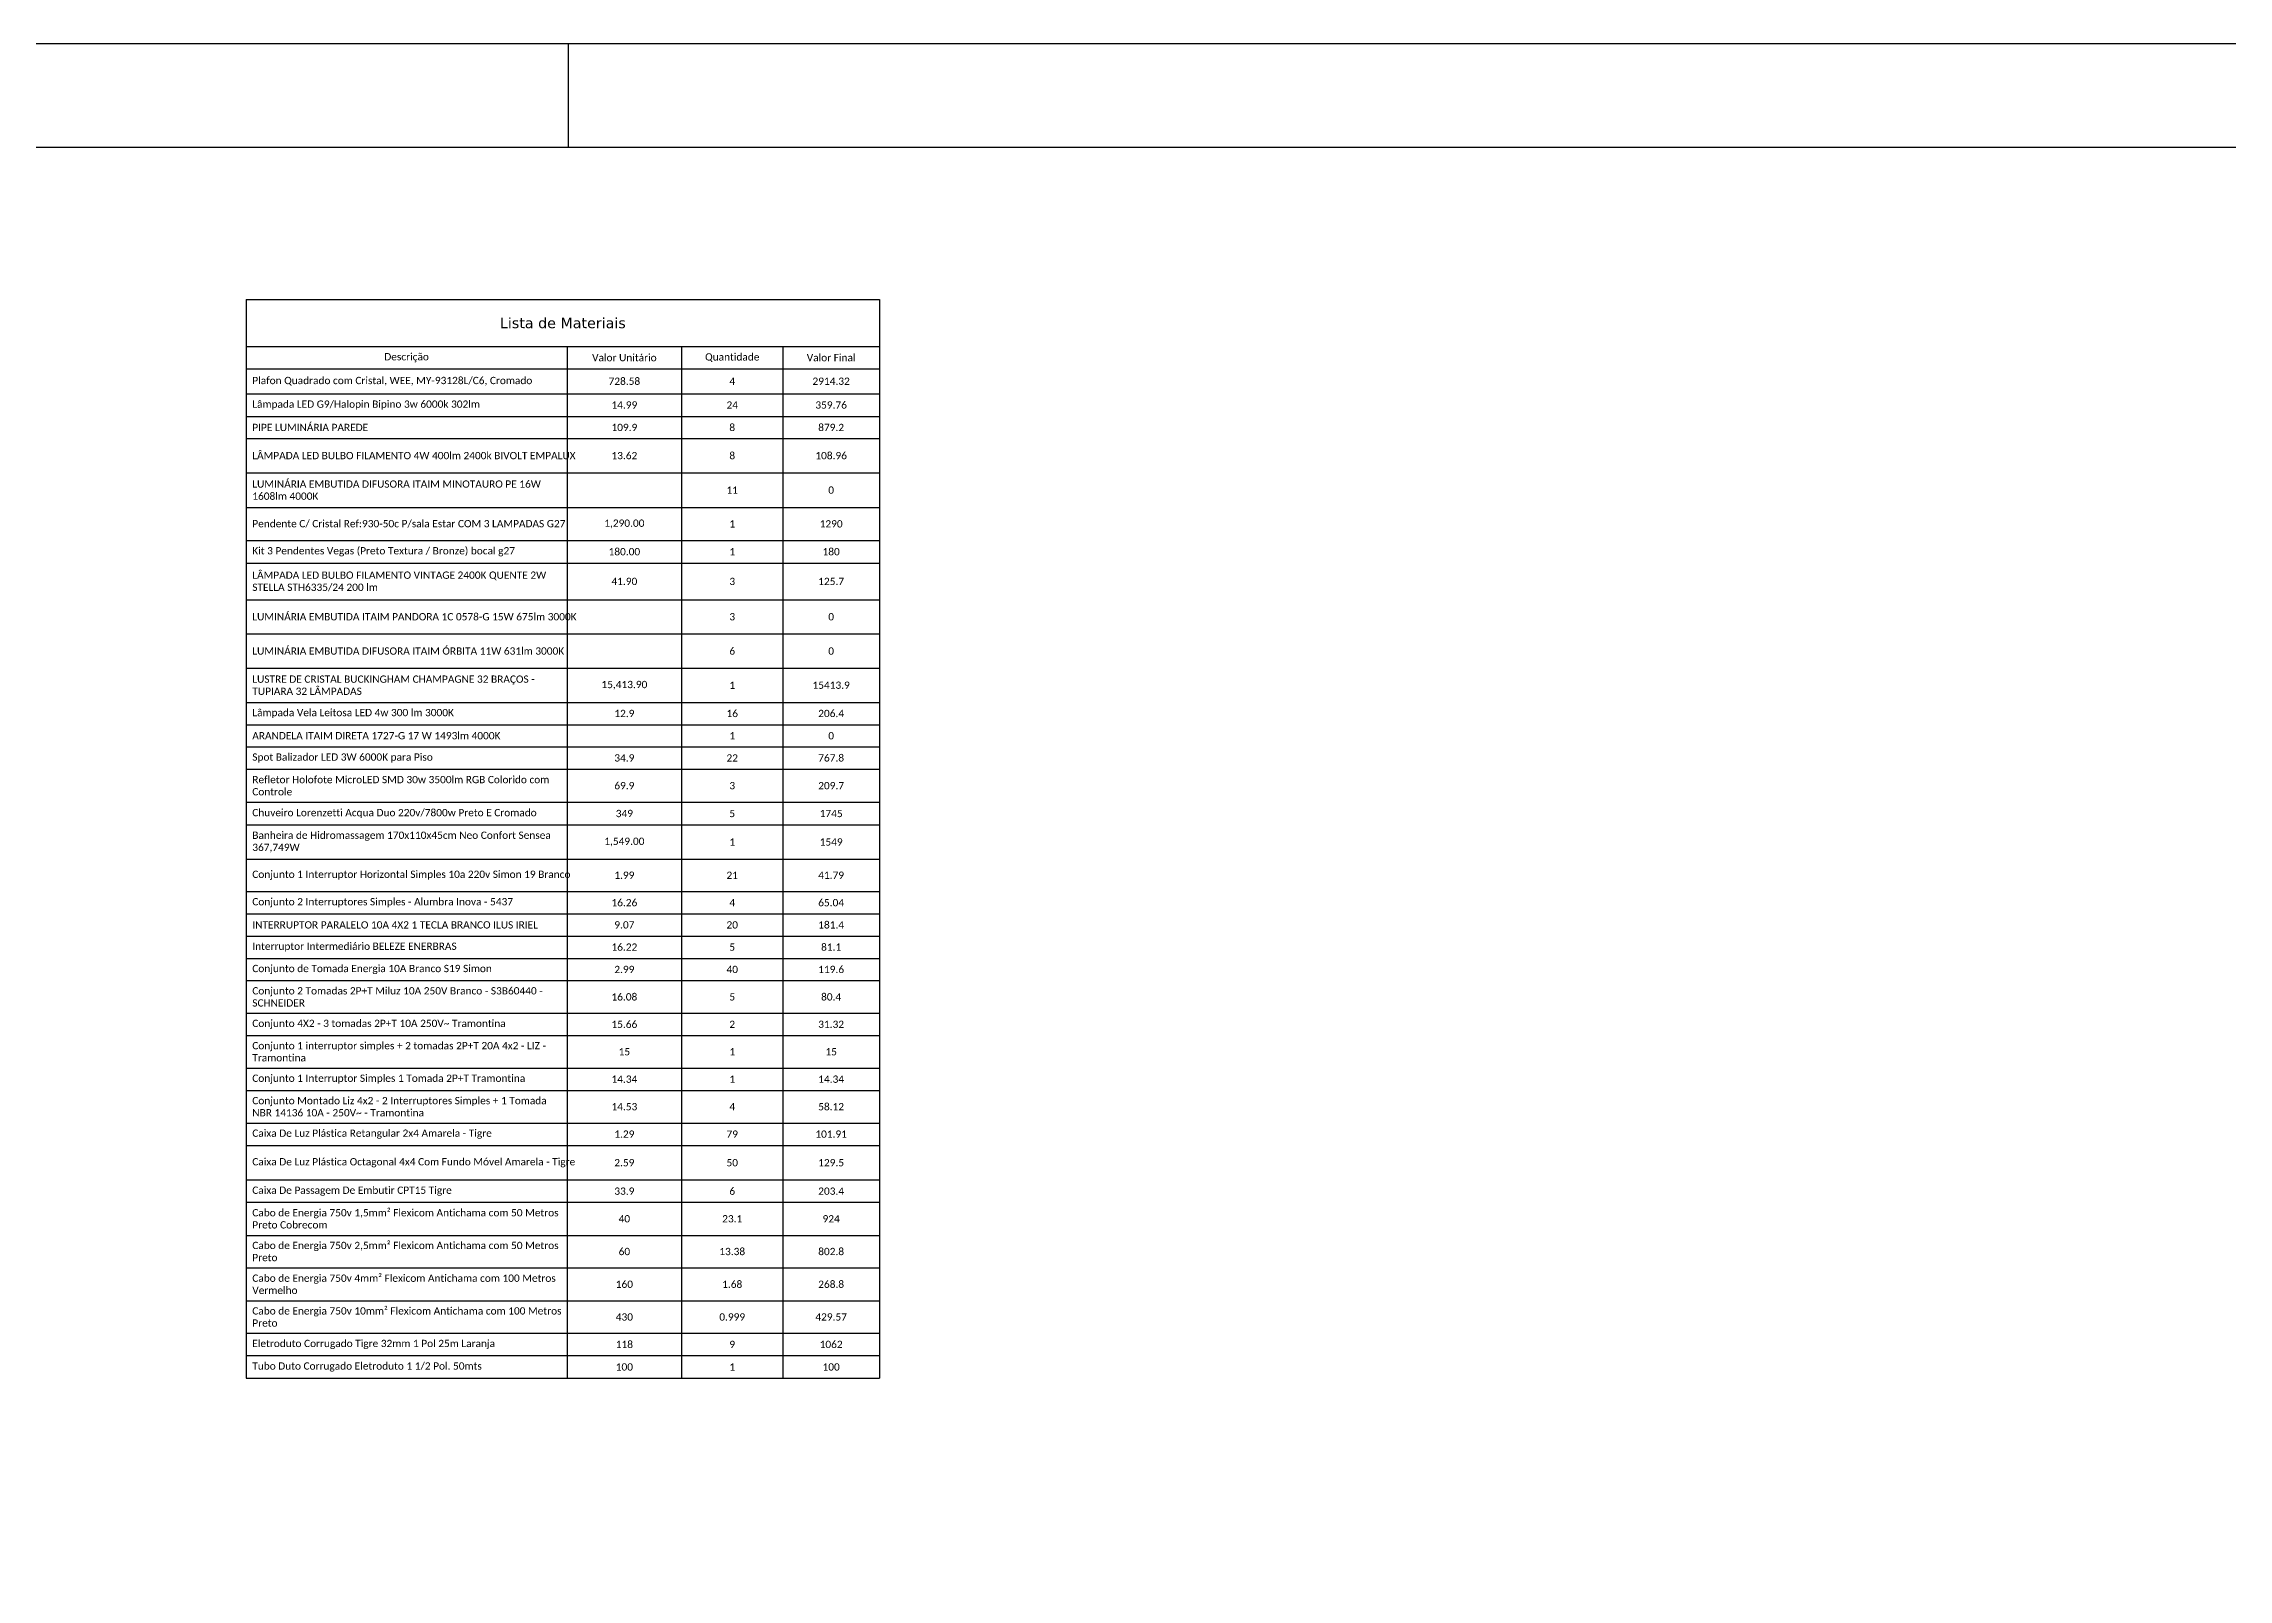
# Model space of a CAD drawing. Header units: metres. Extents: x 134.3 to 218.4, y -41.5 to 17.9.
# Drawn here: x 176.38 to 197.4, y 3.17 to 17.95 of the extents above; entities that cross this region are included whole.
import ezdxf

# ---------------------------------------------------------------- set-up
doc = ezdxf.new("R2010")
doc.units = ezdxf.units.M
doc.header["$MEASUREMENT"] = 0
doc.layers.add('A-TEXTO', color=7, linetype='Continuous')
doc.layers.add('FORMATO', color=7, linetype='Continuous')
doc.styles.add('T7', font='verdana.ttf')

# ---------------------------------------------------------------- blocks, each defined once
blk = doc.blocks.new('FOLHA A1')
at = {"layer": 'FORMATO', "color": 252, "linetype": 'Continuous'}
blk.add_line((-370, 584), (-370, 594), dxfattribs=at)
at = {"layer": 'FORMATO', "color": 2}
blk.add_lwpolyline([(-841, 594), (-841, 0), (0, 0), (0, 594)], close=True, dxfattribs=at)
at = {"layer": 'FORMATO', "color": 6}
blk.add_lwpolyline([(-816, 10), (-10, 10), (-10, 584), (-816, 584)], close=True, dxfattribs=at)
blk = doc.blocks.new('*T129')
at = {"layer": 'A-TEXTO', "color": 0, "linetype": 'ByBlock', "lineweight": -2, "transparency": 16777216}
for p, q in [((0, 0), (6.097, 0)), ((0, 0), (0, -0.667)), ((6.097, 0), (6.097, -10.384)), ((0, -0.453), (6.097, -0.453)), ((3.09, -0.453), (3.09, -0.667)), ((4.192, -0.453), (4.192, -0.667)), ((5.165, -0.453), (5.165, -0.667))]:
    blk.add_line(p, q, dxfattribs=at)
at = {"layer": 'A-TEXTO', "linetype": 'ByBlock', "lineweight": -2, "transparency": 16777216}
for p, q in [((0, -0.667), (6.097, -0.667)), ((0, -0.667), (0, -10.384)), ((3.09, -0.667), (3.09, -10.384)), ((4.192, -0.667), (4.192, -10.384)), ((5.165, -0.667), (5.165, -10.384)), ((0, -0.907), (6.097, -0.907)), ((0, -1.126), (6.097, -1.126)), ((0, -1.339), (6.097, -1.339)), ((0, -1.668), (6.097, -1.668)), ((0, -2.001), (6.097, -2.001)), ((0, -2.319), (6.097, -2.319)), ((0, -2.538), (6.097, -2.538)), ((0, -2.89), (6.097, -2.89)), ((0, -3.219), (6.097, -3.219)), ((0, -3.548), (6.097, -3.548)), ((0, -3.878), (6.097, -3.878)), ((0, -4.093), (6.097, -4.093)), ((0, -4.306), (6.097, -4.306)), ((0, -4.521), (6.097, -4.521)), ((0, -4.839), (6.097, -4.839)), ((0, -5.057), (6.097, -5.057)), ((0, -5.386), (6.097, -5.386)), ((0, -5.699), (6.097, -5.699)), ((0, -5.913), (6.097, -5.913)), ((0, -6.127), (6.097, -6.127)), ((0, -6.342), (6.097, -6.342)), ((0, -6.556), (6.097, -6.556)), ((0, -6.869), (6.097, -6.869)), ((0, -7.084), (6.097, -7.084)), ((0, -7.398), (6.097, -7.398)), ((0, -7.613), (6.097, -7.613)), ((0, -7.927), (6.097, -7.927)), ((0, -8.142), (6.097, -8.142)), ((0, -8.475), (6.097, -8.475)), ((0, -8.69), (6.097, -8.69)), ((0, -9.008), (6.097, -9.008)), ((0, -9.32), (6.097, -9.32)), ((0, -9.638), (6.097, -9.638)), ((0, -9.951), (6.097, -9.951)), ((0, -10.165), (6.097, -10.165)), ((0, -10.384), (6.097, -10.384))]:
    blk.add_line(p, q, dxfattribs=at)
at = {"layer": 'A-TEXTO', "color": 0, "transparency": 16777216, "style": 'T7'}
for s, insert, char_height, width, attachment_point in [('Lista de Materiais', (3.049, -0.227), 0.1, 5.97736, 5), ('{\\fCalibri|b0|i0|c0;Descrição', (1.545, -0.56), 0.07, 2.97025, 5), ('{\\fCalibri|b0|i0|c0;Valor Unitário', (3.641, -0.56), 0.07, 0.98208, 5), ('{\\fCalibri|b0|i0|c0;Quantidade', (4.679, -0.56), 0.07, 0.85313, 5), ('{\\fCalibri|b0|i0|c0;Valor Final', (5.631, -0.56), 0.07, 0.8119, 5), ('{\\fCalibri|b0|i0|c0;Plafon Quadrado com Cristal, WEE, MY-93128L/C6, Cromado', (0.06, -0.787), 0.07, 2.97025, 4), ('{\\fCalibri|b0|i0|c0;728.58', (3.641, -0.787), 0.07, 0.98208, 5), ('{\\fCalibri|b0|i0|c0;4', (4.679, -0.787), 0.07, 0.85313, 5), ('{\\fCalibri|b0|i0|c0;2914.32', (5.631, -0.787), 0.07, 0.8119, 5), ('{\\fCalibri|b0|i0|c0;Lâmpada LED G9/Halopin Bipino 3w 6000k 302lm', (0.06, -1.016), 0.07, 2.97025, 4), ('{\\fCalibri|b0|i0|c0;14.99', (3.641, -1.016), 0.07, 0.98208, 5), ('{\\fCalibri|b0|i0|c0;24', (4.679, -1.016), 0.07, 0.85313, 5), ('{\\fCalibri|b0|i0|c0;359.76', (5.631, -1.016), 0.07, 0.8119, 5), ('{\\fCalibri|b0|i0|c0;PIPE LUMINÁRIA PAREDE', (0.06, -1.232), 0.07, 2.97025, 4), ('{\\fCalibri|b0|i0|c0;109.9', (3.641, -1.232), 0.07, 0.98208, 5), ('{\\fCalibri|b0|i0|c0;8', (4.679, -1.232), 0.07, 0.85313, 5), ('{\\fCalibri|b0|i0|c0;879.2', (5.631, -1.232), 0.07, 0.8119, 5), ('{\\fCalibri|b0|i0|c0;LÂMPADA LED BULBO FILAMENTO 4W 400lm 2400k BIVOLT EMPALUX ', (0.06, -1.503), 0.07, 2.97025, 4), ('{\\fCalibri|b0|i0|c0;13.62', (3.641, -1.503), 0.07, 0.98208, 5), ('{\\fCalibri|b0|i0|c0;8', (4.679, -1.503), 0.07, 0.85313, 5), ('{\\fCalibri|b0|i0|c0;108.96', (5.631, -1.503), 0.07, 0.8119, 5), ('{\\fCalibri|b0|i0|c0;LUMINÁRIA EMBUTIDA DIFUSORA ITAIM MINOTAURO PE 16W 1608lm 4000K', (0.06, -1.835), 0.07, 2.97025, 4), ('{\\fCalibri|b0|i0|c0;', (3.641, -1.835), 0.07, 0.98208, 5), ('{\\fCalibri|b0|i0|c0;11', (4.679, -1.835), 0.07, 0.85313, 5), ('{\\fCalibri|b0|i0|c0;0', (5.631, -1.835), 0.07, 0.8119, 5), ('{\\fCalibri|b0|i0|c0;Pendente C/ Cristal Ref:930-50c P/sala Estar COM 3 LAMPADAS G27', (0.06, -2.16), 0.07, 2.97025, 4), ('{\\fCalibri|b0|i0|c0;1,290.00', (3.641, -2.16), 0.07, 0.98208, 5), ('{\\fCalibri|b0|i0|c0;1', (4.679, -2.16), 0.07, 0.85313, 5), ('{\\fCalibri|b0|i0|c0;1290', (5.631, -2.16), 0.07, 0.8119, 5), ('{\\fCalibri|b0|i0|c0;Kit 3 Pendentes Vegas (Preto Textura / Bronze) bocal g27', (0.06, -2.428), 0.07, 2.97025, 4), ('{\\fCalibri|b0|i0|c0;180.00', (3.641, -2.428), 0.07, 0.98208, 5), ('{\\fCalibri|b0|i0|c0;1', (4.679, -2.428), 0.07, 0.85313, 5), ('{\\fCalibri|b0|i0|c0;180', (5.631, -2.428), 0.07, 0.8119, 5), ('{\\fCalibri|b0|i0|c0;LÂMPADA LED BULBO FILAMENTO VINTAGE 2400K QUENTE 2W STELLA STH6335/24 200 lm', (0.06, -2.714), 0.07, 2.97025, 4), ('{\\fCalibri|b0|i0|c0;41.90', (3.641, -2.714), 0.07, 0.98208, 5), ('{\\fCalibri|b0|i0|c0;3', (4.679, -2.714), 0.07, 0.85313, 5), ('{\\fCalibri|b0|i0|c0;125.7', (5.631, -2.714), 0.07, 0.8119, 5), ('{\\fCalibri|b0|i0|c0;LUMINÁRIA EMBUTIDA ITAIM PANDORA 1C 0578-G 15W 675lm 3000K', (0.06, -3.054), 0.07, 2.97025, 4), ('{\\fCalibri|b0|i0|c0;', (3.641, -3.054), 0.07, 0.98208, 5), ('{\\fCalibri|b0|i0|c0;3', (4.679, -3.054), 0.07, 0.85313, 5), ('{\\fCalibri|b0|i0|c0;0', (5.631, -3.054), 0.07, 0.8119, 5), ('{\\fCalibri|b0|i0|c0;LUMINÁRIA EMBUTIDA DIFUSORA ITAIM ÓRBITA 11W 631lm 3000K', (0.06, -3.384), 0.07, 2.97025, 4), ('{\\fCalibri|b0|i0|c0;6', (4.679, -3.384), 0.07, 0.85313, 5), ('{\\fCalibri|b0|i0|c0;0', (5.631, -3.384), 0.07, 0.8119, 5), ('{\\fCalibri|b0|i0|c0;', (3.641, -3.384), 0.07, 0.98208, 5), ('{\\fCalibri|b0|i0|c0;LUSTRE DE CRISTAL BUCKINGHAM CHAMPAGNE 32 BRAÇOS - TUPIARA 32 LÂMPADAS', (0.06, -3.713), 0.07, 2.97025, 4), ('{\\fCalibri|b0|i0|c0;15,413.90', (3.641, -3.713), 0.07, 0.98208, 5), ('{\\fCalibri|b0|i0|c0;1', (4.679, -3.713), 0.07, 0.85313, 5), ('{\\fCalibri|b0|i0|c0;15413.9', (5.631, -3.713), 0.07, 0.8119, 5), ('{\\fCalibri|b0|i0|c0;Lâmpada Vela Leitosa LED 4w 300 lm 3000K', (0.06, -3.985), 0.07, 2.97025, 4), ('{\\fCalibri|b0|i0|c0;12.9', (3.641, -3.985), 0.07, 0.98208, 5), ('{\\fCalibri|b0|i0|c0;16', (4.679, -3.985), 0.07, 0.85313, 5), ('{\\fCalibri|b0|i0|c0;206.4', (5.631, -3.985), 0.07, 0.8119, 5), ('{\\fCalibri|b0|i0|c0;ARANDELA ITAIM DIRETA 1727-G 17 W 1493lm 4000K', (0.06, -4.199), 0.07, 2.97025, 4), ('{\\fCalibri|b0|i0|c0;', (3.641, -4.199), 0.07, 0.98208, 5), ('{\\fCalibri|b0|i0|c0;1', (4.679, -4.199), 0.07, 0.85313, 5), ('{\\fCalibri|b0|i0|c0;0', (5.631, -4.199), 0.07, 0.8119, 5), ('{\\fCalibri|b0|i0|c0;Spot Balizador LED 3W 6000K para Piso', (0.06, -4.413), 0.07, 2.97025, 4), ('{\\fCalibri|b0|i0|c0;34.9', (3.641, -4.413), 0.07, 0.98208, 5), ('{\\fCalibri|b0|i0|c0;22', (4.679, -4.413), 0.07, 0.85313, 5), ('{\\fCalibri|b0|i0|c0;767.8', (5.631, -4.413), 0.07, 0.8119, 5), ('{\\fCalibri|b0|i0|c0;Refletor Holofote MicroLED SMD 30w 3500lm RGB Colorido com Controle', (0.06, -4.68), 0.07, 2.97025, 4), ('{\\fCalibri|b0|i0|c0;69.9', (3.641, -4.68), 0.07, 0.98208, 5), ('{\\fCalibri|b0|i0|c0;3', (4.679, -4.68), 0.07, 0.85313, 5), ('{\\fCalibri|b0|i0|c0;209.7', (5.631, -4.68), 0.07, 0.8119, 5), ('{\\fCalibri|b0|i0|c0;Chuveiro Lorenzetti Acqua Duo 220v/7800w Preto E Cromado', (0.06, -4.948), 0.07, 2.97025, 4), ('{\\fCalibri|b0|i0|c0;349', (3.641, -4.948), 0.07, 0.98208, 5), ('{\\fCalibri|b0|i0|c0;5', (4.679, -4.948), 0.07, 0.85313, 5), ('{\\fCalibri|b0|i0|c0;1745', (5.631, -4.948), 0.07, 0.8119, 5), ('{\\fCalibri|b0|i0|c0;Banheira de Hidromassagem 170x110x45cm Neo Confort Sensea 367,749W', (0.06, -5.222), 0.07, 2.97025, 4), ('{\\fCalibri|b0|i0|c0;1,549.00', (3.641, -5.222), 0.07, 0.98208, 5), ('{\\fCalibri|b0|i0|c0;1', (4.679, -5.222), 0.07, 0.85313, 5), ('{\\fCalibri|b0|i0|c0;1549', (5.631, -5.222), 0.07, 0.8119, 5), ('{\\fCalibri|b0|i0|c0;Conjunto 1 Interruptor Horizontal Simples 10a 220v Simon 19 Branco', (0.06, -5.542), 0.07, 2.97025, 4), ('{\\fCalibri|b0|i0|c0;1.99', (3.641, -5.542), 0.07, 0.98208, 5), ('{\\fCalibri|b0|i0|c0;21', (4.679, -5.542), 0.07, 0.85313, 5), ('{\\fCalibri|b0|i0|c0;41.79', (5.631, -5.542), 0.07, 0.8119, 5), ('{\\fCalibri|b0|i0|c0;Conjunto 2 Interruptores Simples - Alumbra Inova - 5437', (0.06, -5.806), 0.07, 2.97025, 4), ('{\\fCalibri|b0|i0|c0;16.26', (3.641, -5.806), 0.07, 0.98208, 5), ('{\\fCalibri|b0|i0|c0;4', (4.679, -5.806), 0.07, 0.85313, 5), ('{\\fCalibri|b0|i0|c0;65.04', (5.631, -5.806), 0.07, 0.8119, 5), ('{\\fCalibri|b0|i0|c0;INTERRUPTOR PARALELO 10A 4X2 1 TECLA BRANCO ILUS IRIEL', (0.06, -6.02), 0.07, 2.97025, 4), ('{\\fCalibri|b0|i0|c0;9.07', (3.641, -6.02), 0.07, 0.98208, 5), ('{\\fCalibri|b0|i0|c0;20', (4.679, -6.02), 0.07, 0.85313, 5), ('{\\fCalibri|b0|i0|c0;181.4', (5.631, -6.02), 0.07, 0.8119, 5), ('{\\fCalibri|b0|i0|c0;Interruptor Intermediário BELEZE ENERBRAS', (0.06, -6.234), 0.07, 2.97025, 4), ('{\\fCalibri|b0|i0|c0;16.22', (3.641, -6.234), 0.07, 0.98208, 5), ('{\\fCalibri|b0|i0|c0;5', (4.679, -6.234), 0.07, 0.85313, 5), ('{\\fCalibri|b0|i0|c0;81.1', (5.631, -6.234), 0.07, 0.8119, 5), ('{\\fCalibri|b0|i0|c0;Conjunto de Tomada Energia 10A Branco S19 Simon', (0.06, -6.449), 0.07, 2.97025, 4), ('{\\fCalibri|b0|i0|c0;2.99', (3.641, -6.449), 0.07, 0.98208, 5), ('{\\fCalibri|b0|i0|c0;40', (4.679, -6.449), 0.07, 0.85313, 5), ('{\\fCalibri|b0|i0|c0;119.6', (5.631, -6.449), 0.07, 0.8119, 5), ('{\\fCalibri|b0|i0|c0;Conjunto 2 Tomadas 2P+T Miluz 10A 250V Branco - S3B60440 - SCHNEIDER', (0.06, -6.713), 0.07, 2.97025, 4), ('{\\fCalibri|b0|i0|c0;16.08', (3.641, -6.713), 0.07, 0.98208, 5), ('{\\fCalibri|b0|i0|c0;5', (4.679, -6.713), 0.07, 0.85313, 5), ('{\\fCalibri|b0|i0|c0;80.4', (5.631, -6.713), 0.07, 0.8119, 5), ('{\\fCalibri|b0|i0|c0;Conjunto 4X2 - 3 tomadas 2P+T 10A 250V~ Tramontina', (0.06, -6.977), 0.07, 2.97025, 4), ('{\\fCalibri|b0|i0|c0;15.66', (3.641, -6.977), 0.07, 0.98208, 5), ('{\\fCalibri|b0|i0|c0;Conjunto 1 interruptor simples + 2 tomadas 2P+T 20A 4x2 - LIZ - Tramontina', (0.06, -7.241), 0.07, 2.97025, 4), ('{\\fCalibri|b0|i0|c0;2', (4.679, -6.977), 0.07, 0.85313, 5), ('{\\fCalibri|b0|i0|c0;31.32', (5.631, -6.977), 0.07, 0.8119, 5), ('{\\fCalibri|b0|i0|c0;15', (3.641, -7.241), 0.07, 0.98208, 5), ('{\\fCalibri|b0|i0|c0;1', (4.679, -7.241), 0.07, 0.85313, 5), ('{\\fCalibri|b0|i0|c0;15', (5.631, -7.241), 0.07, 0.8119, 5), ('{\\fCalibri|b0|i0|c0;Conjunto 1 Interruptor Simples 1 Tomada 2P+T Tramontina', (0.06, -7.505), 0.07, 2.97025, 4), ('{\\fCalibri|b0|i0|c0;14.34', (3.641, -7.505), 0.07, 0.98208, 5), ('{\\fCalibri|b0|i0|c0;1', (4.679, -7.505), 0.07, 0.85313, 5), ('{\\fCalibri|b0|i0|c0;14.34', (5.631, -7.505), 0.07, 0.8119, 5), ('{\\fCalibri|b0|i0|c0;Conjunto Montado Liz 4x2 - 2 Interruptores Simples + 1 Tomada NBR 14136 10A - 250V~ - Tramontina', (0.06, -7.77), 0.07, 2.97025, 4), ('{\\fCalibri|b0|i0|c0;14.53', (3.641, -7.77), 0.07, 0.98208, 5), ('{\\fCalibri|b0|i0|c0;4', (4.679, -7.77), 0.07, 0.85313, 5), ('{\\fCalibri|b0|i0|c0;58.12', (5.631, -7.77), 0.07, 0.8119, 5), ('{\\fCalibri|b0|i0|c0;Caixa De Luz Plástica Retangular 2x4 Amarela - Tigre', (0.06, -8.034), 0.07, 2.97025, 4), ('{\\fCalibri|b0|i0|c0;1.29', (3.641, -8.034), 0.07, 0.98208, 5), ('{\\fCalibri|b0|i0|c0;79', (4.679, -8.034), 0.07, 0.85313, 5), ('{\\fCalibri|b0|i0|c0;101.91', (5.631, -8.034), 0.07, 0.8119, 5), ('{\\fCalibri|b0|i0|c0;Caixa De Luz Plástica Octagonal 4x4 Com Fundo Móvel Amarela - Tigre', (0.06, -8.309), 0.07, 2.97025, 4), ('{\\fCalibri|b0|i0|c0;2.59', (3.641, -8.309), 0.07, 0.98208, 5), ('{\\fCalibri|b0|i0|c0;50', (4.679, -8.309), 0.07, 0.85313, 5), ('{\\fCalibri|b0|i0|c0;129.5', (5.631, -8.309), 0.07, 0.8119, 5), ('{\\fCalibri|b0|i0|c0;Caixa De Passagem De Embutir CPT15 Tigre', (0.06, -8.583), 0.07, 2.97025, 4), ('{\\fCalibri|b0|i0|c0;33.9', (3.641, -8.583), 0.07, 0.98208, 5), ('{\\fCalibri|b0|i0|c0;6', (4.679, -8.583), 0.07, 0.85313, 5), ('{\\fCalibri|b0|i0|c0;203.4', (5.631, -8.583), 0.07, 0.8119, 5), ('{\\fCalibri|b0|i0|c0;Cabo de Energia 750v 1,5mm² Flexicom Antichama com 50 Metros Preto Cobrecom', (0.06, -8.849), 0.07, 2.97025, 4), ('{\\fCalibri|b0|i0|c0;40', (3.641, -8.849), 0.07, 0.98208, 5), ('{\\fCalibri|b0|i0|c0;23.1', (4.679, -8.849), 0.07, 0.85313, 5), ('{\\fCalibri|b0|i0|c0;924', (5.631, -8.849), 0.07, 0.8119, 5), ('{\\fCalibri|b0|i0|c0;Cabo de Energia 750v 2,5mm² Flexicom Antichama com 50 Metros Preto', (0.06, -9.164), 0.07, 2.97025, 4), ('{\\fCalibri|b0|i0|c0;60', (3.641, -9.164), 0.07, 0.98208, 5), ('{\\fCalibri|b0|i0|c0;13.38', (4.679, -9.164), 0.07, 0.85313, 5), ('{\\fCalibri|b0|i0|c0;802.8', (5.631, -9.164), 0.07, 0.8119, 5), ('{\\fCalibri|b0|i0|c0;Cabo de Energia 750v 4mm² Flexicom Antichama com 100 Metros Vermelho', (0.06, -9.479), 0.07, 2.97025, 4), ('{\\fCalibri|b0|i0|c0;160', (3.641, -9.479), 0.07, 0.98208, 5), ('{\\fCalibri|b0|i0|c0;1.68', (4.679, -9.479), 0.07, 0.85313, 5), ('{\\fCalibri|b0|i0|c0;268.8', (5.631, -9.479), 0.07, 0.8119, 5), ('{\\fCalibri|b0|i0|c0;Cabo de Energia 750v 10mm² Flexicom Antichama com 100 Metros Preto', (0.06, -9.794), 0.07, 2.97025, 4), ('{\\fCalibri|b0|i0|c0;430', (3.641, -9.794), 0.07, 0.98208, 5), ('{\\fCalibri|b0|i0|c0;0.999', (4.679, -9.794), 0.07, 0.85313, 5), ('{\\fCalibri|b0|i0|c0;429.57', (5.631, -9.794), 0.07, 0.8119, 5), ('{\\fCalibri|b0|i0|c0;Eletroduto Corrugado Tigre 32mm 1 Pol 25m Laranja', (0.06, -10.058), 0.07, 2.97025, 4), ('{\\fCalibri|b0|i0|c0;118', (3.641, -10.058), 0.07, 0.98208, 5), ('{\\fCalibri|b0|i0|c0;9', (4.679, -10.058), 0.07, 0.85313, 5), ('{\\fCalibri|b0|i0|c0;1062', (5.631, -10.058), 0.07, 0.8119, 5), ('{\\fCalibri|b0|i0|c0;Tubo Duto Corrugado Eletroduto 1 1/2 Pol. 50mts', (0.06, -10.275), 0.07, 2.97025, 4), ('{\\fCalibri|b0|i0|c0;100', (3.641, -10.275), 0.07, 0.98208, 5), ('{\\fCalibri|b0|i0|c0;1', (4.679, -10.275), 0.07, 0.85313, 5), ('{\\fCalibri|b0|i0|c0;100', (5.631, -10.275), 0.07, 0.8119, 5)]:
    blk.add_mtext(s, dxfattribs=dict(at, insert=insert, char_height=char_height, width=width, attachment_point=attachment_point))

msp = doc.modelspace()

# ---------------------------------------------------------------- block references
at = {"xscale": 0.1, "yscale": 0.1, "zscale": 0.1}
msp.add_blockref('FOLHA A1', (218.426, -41.452), dxfattribs=at)
msp.add_blockref('*T129', (178.324, 15.486))

doc.saveas('drawing.dxf')
